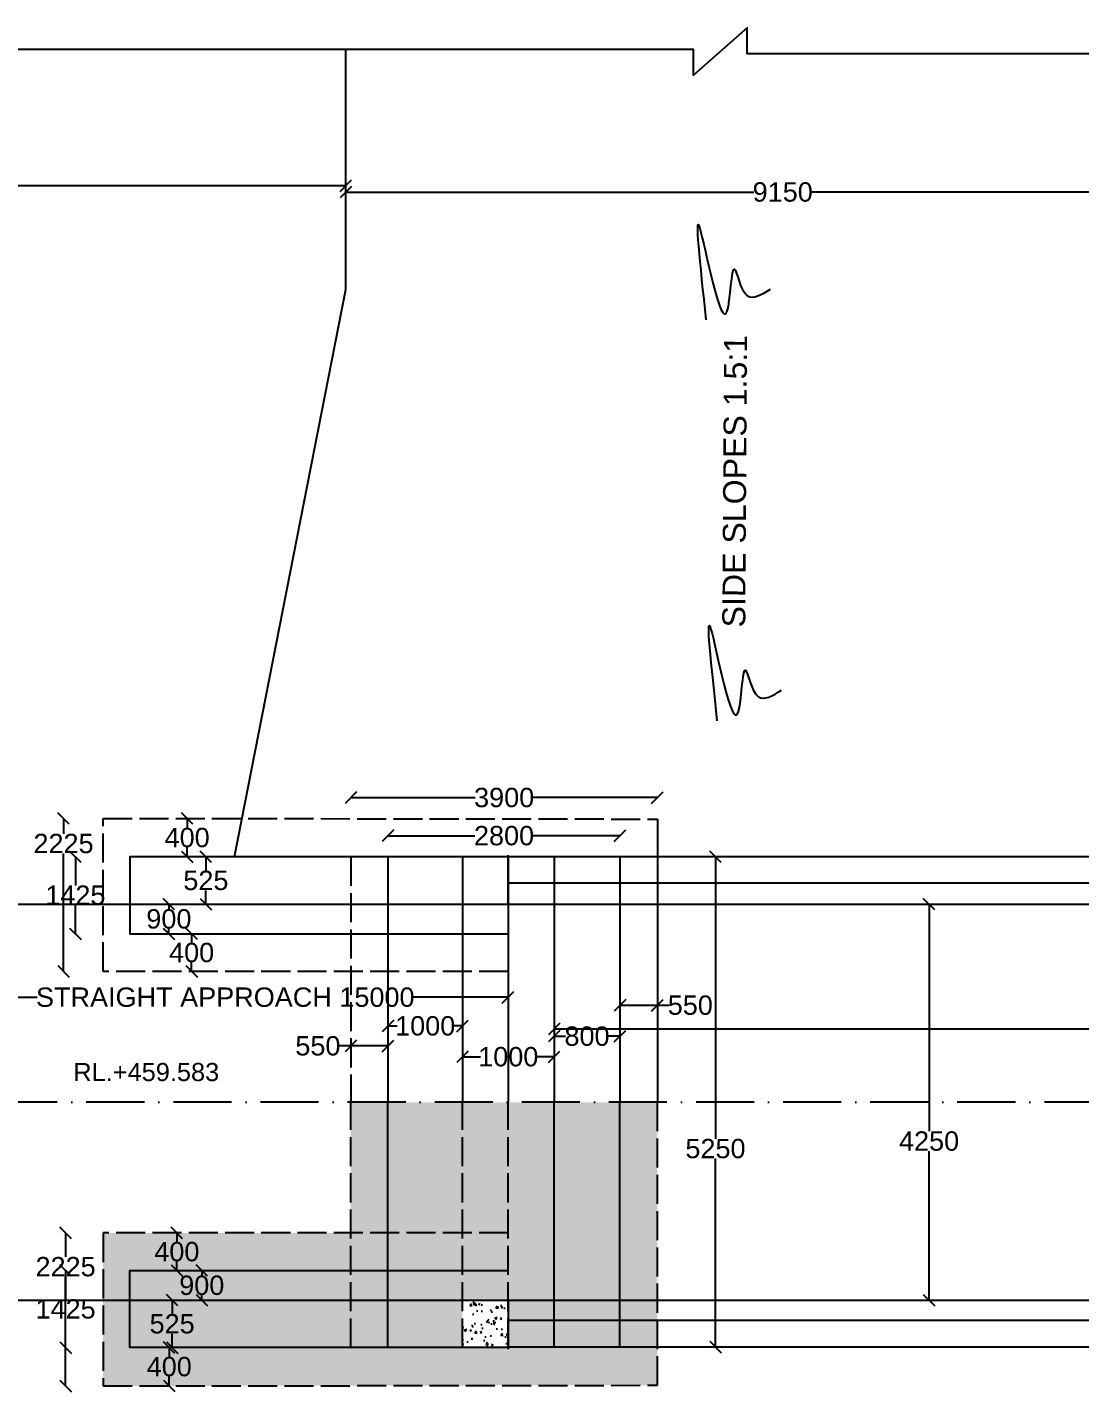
# Model space of a CAD drawing. Header units: millimetres. Extents: x 5124 to 6568637, y 2311 to 91879094.
# Drawn here: x 3268948 to 3277650, y 45935126 to 45946402 of the extents above; entities that cross this region are included whole.
import ezdxf

# ---------------------------------------------------------------- set-up
doc = ezdxf.new("R2010")
doc.units = ezdxf.units.MM
doc.header["$MEASUREMENT"] = 0
doc.linetypes.add('ACAD_ISO02W100', pattern=[15, 12, -3])
doc.linetypes.add('ACAD_ISO10W100', pattern=[18, 12, -3, 0, -3])
for name, color, linetype in [('DIMENSION', 7, 'Continuous'), ('DRAWING', 7, 'Continuous'), ('TEXT', 7, 'Continuous')]:
    doc.layers.add(name, color=color, linetype=linetype)
doc.styles.get("Standard").update_dxf_attribs({"font": 'arial.ttf', "height": 160})
doc.dimstyles.get("Standard").update_dxf_attribs({"dimtxt": 200, "dimasz": 110, "dimexe": 0.18, "dimexo": 0.0625, "dimgap": 0.09, "dimtad": 0, "dimtih": 1, "dimtoh": 1, "dimdec": 0, "dimzin": 0, "dimdsep": 46, "dimtxsty": 'Standard', "dimblk": 'OBLIQUE', "dimcen": 0.09, "dimse1": 1, "dimse2": 1, "dimadec": 0, "dimazin": 0, "dimtfac": 1, "dimtdec": 0, "dimtofl": 0, "dimtmove": 0, "dimatfit": 3, "dimfxl": 1, "dimtolj": 1, "dimtzin": 0, "dimarcsym": 0})
pattern_1 = [(50, (0, 0), (215.1780548, -18.8256405), [22.5, -247.5]), (355, (0, 0), (-41.6254001, 225.6576401), [18, -198]), (100.4514, (17.93, -1.57), (173.5528145, 206.8318626), [19.122057, -210.3426336]), (46.1842, (0, 60), (320.1723146, -49.6557043), [33.75, -371.25]), (96.6356, (26.68, 55.86), (280.3988117, 292.2353613), [28.6830864, -315.5139]), (351.1842, (0, 60), (280.3985835, 292.2355803), [27, -297]), (21, (30, 45), (179.07211564, -120.7856672), [22.5, -247.5]), (326, (30, 45), (72.9945996, 217.5450135), [18, -198]), (71.4514, (44.92, 34.93), (252.0667886, 96.759149), [19.122057, -210.3426336]), (37.5, (0, 0), (3.6479566, 99.86815615), [0, -195.6, 0, -201, 0, -198.75]), (7.5, (0, 0), (78.92086123, 118.32351356), [0, -114.6, 0, -191.1, 0, -75.75]), (327.5, (-66.9, 0), (160.14673085, -6.76646152), [0, -75, 0, -234, 0, -310.5]), (317.5, (-96.9, 0), (174.9558508, 30.0314947), [0, -97.5, 0, -155.4, 0, -220.5])]

# ---------------------------------------------------------------- blocks, each defined once
blk = doc.blocks.new('_Oblique')
at = {"color": 0, "linetype": 'ByBlock', "lineweight": -2}
blk.add_line((-0.5, -0.5), (0.5, 0.5), dxfattribs=at)
blk = doc.blocks.new('*D68')
at = {"layer": 'Defpoints', "color": 0, "transparency": 16777216}
for p in [(3271582, 45945093), (3265471, 45945023), (3271582, 45945023)]:
    blk.add_point(p, dxfattribs=at)
at = {"layer": 'DIMENSION', "color": 0, "lineweight": -2, "transparency": 16777216}
for p, q in [((3265471, 45945093), (3268287, 45945093)), ((3271582, 45945093), (3268766, 45945093))]:
    blk.add_line(p, q, dxfattribs=at)
at = {"layer": 'DIMENSION', "color": 0, "lineweight": -2, "transparency": 16777216, "xscale": 95, "yscale": 95, "zscale": 95, "rotation": 180}
blk.add_blockref('_Oblique', (3265471, 45945093), dxfattribs=at)
at = {"layer": 'DIMENSION', "color": 0, "lineweight": -2, "transparency": 16777216, "xscale": 95, "yscale": 95, "zscale": 95}
blk.add_blockref('_Oblique', (3271582, 45945093), dxfattribs=at)
at = {"layer": 'DIMENSION', "color": 0, "transparency": 16777216, "insert": (3268527, 45945093), "char_height": 160, "attachment_point": 5}
blk.add_mtext('\\A1;8925', dxfattribs=at)
blk = doc.blocks.new('*D69')
at = {"layer": 'Defpoints', "color": 0, "transparency": 16777216}
for p in [(3270237, 45939863), (3270237, 45939547), (3270270, 45939547)]:
    blk.add_point(p, dxfattribs=at)
at = {"layer": 'DIMENSION', "color": 0, "lineweight": -2, "transparency": 16777216}
for p, q in [((3270270, 45939863), (3270270, 45939787)), ((3270270, 45939547), (3270270, 45939623))]:
    blk.add_line(p, q, dxfattribs=at)
at = {"layer": 'DIMENSION', "color": 0, "lineweight": -2, "transparency": 16777216, "xscale": 95, "yscale": 95, "zscale": 95}
for p, rotation in [((3270270, 45939863), 90), ((3270270, 45939547), 270)]:
    blk.add_blockref('_Oblique', p, dxfattribs=dict(at, rotation=rotation))
at = {"layer": 'DIMENSION', "color": 0, "transparency": 16777216, "insert": (3270270, 45939705), "char_height": 160, "attachment_point": 5}
blk.add_mtext('\\A1;400', dxfattribs=at)
blk = doc.blocks.new('*D70')
at = {"layer": 'Defpoints', "color": 0, "transparency": 16777216}
for p in [(3270399, 45939547), (3270399, 45939155), (3270425, 45939155)]:
    blk.add_point(p, dxfattribs=at)
at = {"layer": 'DIMENSION', "color": 0, "lineweight": -2, "transparency": 16777216}
for p, q in [((3270425, 45939547), (3270425, 45939433)), ((3270425, 45939155), (3270425, 45939269))]:
    blk.add_line(p, q, dxfattribs=at)
at = {"layer": 'DIMENSION', "color": 0, "lineweight": -2, "transparency": 16777216, "xscale": 95, "yscale": 95, "zscale": 95}
for p, rotation in [((3270425, 45939547), 90), ((3270425, 45939155), 270)]:
    blk.add_blockref('_Oblique', p, dxfattribs=dict(at, rotation=rotation))
at = {"layer": 'DIMENSION', "color": 0, "transparency": 16777216, "insert": (3270425, 45939351), "char_height": 160, "attachment_point": 5}
blk.add_mtext('\\A1;525', dxfattribs=at)
blk = doc.blocks.new('*D71')
at = {"layer": 'Defpoints', "color": 0, "transparency": 16777216}
for p in [(3270128, 45939155), (3270119, 45938910), (3270128, 45938910)]:
    blk.add_point(p, dxfattribs=at)
at = {"layer": 'DIMENSION', "color": 0, "lineweight": -2, "transparency": 16777216}
for p, q in [((3270119, 45939155), (3270119, 45939115)), ((3270119, 45938910), (3270119, 45938951))]:
    blk.add_line(p, q, dxfattribs=at)
at = {"layer": 'DIMENSION', "color": 0, "lineweight": -2, "transparency": 16777216, "xscale": 95, "yscale": 95, "zscale": 95}
for p, rotation in [((3270119, 45939155), 90), ((3270119, 45938910), 270)]:
    blk.add_blockref('_Oblique', p, dxfattribs=dict(at, rotation=rotation))
at = {"layer": 'DIMENSION', "color": 0, "transparency": 16777216, "insert": (3270119, 45939033), "char_height": 160, "attachment_point": 5}
blk.add_mtext('\\A1;900', dxfattribs=at)
blk = doc.blocks.new('*D72')
at = {"layer": 'Defpoints', "color": 0, "transparency": 16777216}
for p in [(3270307, 45938910), (3270307, 45938600), (3270307, 45938600)]:
    blk.add_point(p, dxfattribs=at)
at = {"layer": 'DIMENSION', "color": 0, "lineweight": -2, "transparency": 16777216}
for p, q in [((3270307, 45938910), (3270307, 45938837)), ((3270307, 45938600), (3270307, 45938673))]:
    blk.add_line(p, q, dxfattribs=at)
at = {"layer": 'DIMENSION', "color": 0, "lineweight": -2, "transparency": 16777216, "xscale": 95, "yscale": 95, "zscale": 95}
for p, rotation in [((3270307, 45938910), 90), ((3270307, 45938600), 270)]:
    blk.add_blockref('_Oblique', p, dxfattribs=dict(at, rotation=rotation))
at = {"layer": 'DIMENSION', "color": 0, "transparency": 16777216, "insert": (3270307, 45938755), "char_height": 160, "attachment_point": 5}
blk.add_mtext('\\A1;400', dxfattribs=at)
blk = doc.blocks.new('*D73')
at = {"layer": 'Defpoints', "color": 0, "transparency": 16777216}
for p in [(3269797, 45939547), (3269346, 45938910), (3269797, 45938910)]:
    blk.add_point(p, dxfattribs=at)
at = {"layer": 'DIMENSION', "color": 0, "lineweight": -2, "transparency": 16777216}
for p, q in [((3269346, 45939547), (3269346, 45939310)), ((3269346, 45938910), (3269346, 45939147))]:
    blk.add_line(p, q, dxfattribs=at)
at = {"layer": 'DIMENSION', "color": 0, "lineweight": -2, "transparency": 16777216, "xscale": 95, "yscale": 95, "zscale": 95}
for p, rotation in [((3269346, 45939547), 90), ((3269346, 45938910), 270)]:
    blk.add_blockref('_Oblique', p, dxfattribs=dict(at, rotation=rotation))
at = {"layer": 'DIMENSION', "color": 0, "transparency": 16777216, "insert": (3269346, 45939229), "char_height": 160, "attachment_point": 5}
blk.add_mtext('\\A1;1425', dxfattribs=at)
blk = doc.blocks.new('*D74')
at = {"layer": 'Defpoints', "color": 0, "transparency": 16777216}
for p in [(3269575, 45939864), (3269248, 45938600), (3269575, 45938600)]:
    blk.add_point(p, dxfattribs=at)
at = {"layer": 'DIMENSION', "color": 0, "lineweight": -2, "transparency": 16777216}
for p, q in [((3269248, 45939864), (3269248, 45939738)), ((3269248, 45938600), (3269248, 45939574))]:
    blk.add_line(p, q, dxfattribs=at)
at = {"layer": 'DIMENSION', "color": 0, "lineweight": -2, "transparency": 16777216, "xscale": 95, "yscale": 95, "zscale": 95}
for p, rotation in [((3269248, 45939864), 90), ((3269248, 45938600), 270)]:
    blk.add_blockref('_Oblique', p, dxfattribs=dict(at, rotation=rotation))
at = {"layer": 'DIMENSION', "color": 0, "transparency": 16777216, "insert": (3269248, 45939656), "char_height": 160, "attachment_point": 5}
blk.add_mtext('\\A1;2225', dxfattribs=at)
blk = doc.blocks.new('*D75')
at = {"layer": 'Defpoints', "color": 0, "transparency": 16777216}
for p in [(3273849, 45939721), (3271931, 45939547), (3273849, 45939547)]:
    blk.add_point(p, dxfattribs=at)
at = {"layer": 'DIMENSION', "color": 0, "lineweight": -2, "transparency": 16777216}
for p, q in [((3271931, 45939721), (3272649, 45939721)), ((3273849, 45939721), (3273130, 45939721))]:
    blk.add_line(p, q, dxfattribs=at)
at = {"layer": 'DIMENSION', "color": 0, "lineweight": -2, "transparency": 16777216, "xscale": 95, "yscale": 95, "zscale": 95, "rotation": 180}
blk.add_blockref('_Oblique', (3271931, 45939721), dxfattribs=at)
at = {"layer": 'DIMENSION', "color": 0, "lineweight": -2, "transparency": 16777216, "xscale": 95, "yscale": 95, "zscale": 95}
blk.add_blockref('_Oblique', (3273849, 45939721), dxfattribs=at)
at = {"layer": 'DIMENSION', "color": 0, "transparency": 16777216, "insert": (3272890, 45939721), "char_height": 160, "attachment_point": 5}
blk.add_mtext('\\A1;2800', dxfattribs=at)
blk = doc.blocks.new('*D76')
at = {"layer": 'Defpoints', "color": 0, "transparency": 16777216}
for p in [(3274158, 45940036), (3271623, 45939547), (3274158, 45939547)]:
    blk.add_point(p, dxfattribs=at)
at = {"layer": 'DIMENSION', "color": 0, "lineweight": -2, "transparency": 16777216}
for p, q in [((3271623, 45940036), (3272652, 45940036)), ((3274158, 45940036), (3273129, 45940036))]:
    blk.add_line(p, q, dxfattribs=at)
at = {"layer": 'DIMENSION', "color": 0, "lineweight": -2, "transparency": 16777216, "xscale": 95, "yscale": 95, "zscale": 95, "rotation": 180}
blk.add_blockref('_Oblique', (3271623, 45940036), dxfattribs=at)
at = {"layer": 'DIMENSION', "color": 0, "lineweight": -2, "transparency": 16777216, "xscale": 95, "yscale": 95, "zscale": 95}
blk.add_blockref('_Oblique', (3274158, 45940036), dxfattribs=at)
at = {"layer": 'DIMENSION', "color": 0, "transparency": 16777216, "insert": (3272891, 45940036), "char_height": 160, "attachment_point": 5}
blk.add_mtext('\\A1;3900', dxfattribs=at)
blk = doc.blocks.new('*D77')
at = {"layer": 'Defpoints', "color": 0, "transparency": 16777216}
for p in [(3271623, 45937984), (3271623, 45937974), (3271931, 45937974)]:
    blk.add_point(p, dxfattribs=at)
at = {"layer": 'DIMENSION', "color": 0, "lineweight": -2, "transparency": 16777216}
for p, q in [((3271623, 45937984), (3271528, 45937984)), ((3271931, 45937984), (3271623, 45937984))]:
    blk.add_line(p, q, dxfattribs=at)
at = {"layer": 'DIMENSION', "color": 0, "lineweight": -2, "transparency": 16777216, "xscale": 95, "yscale": 95, "zscale": 95, "rotation": 180}
blk.add_blockref('_Oblique', (3271623, 45937984), dxfattribs=at)
at = {"layer": 'DIMENSION', "color": 0, "lineweight": -2, "transparency": 16777216, "xscale": 95, "yscale": 95, "zscale": 95}
blk.add_blockref('_Oblique', (3271931, 45937984), dxfattribs=at)
at = {"layer": 'DIMENSION', "color": 0, "transparency": 16777216, "insert": (3271351, 45937984), "char_height": 160, "attachment_point": 5}
blk.add_mtext('\\A1;550', dxfattribs=at)
blk = doc.blocks.new('*D78')
at = {"layer": 'Defpoints', "color": 0, "transparency": 16777216}
for p in [(3271931, 45938149), (3272546, 45938149), (3272546, 45938149)]:
    blk.add_point(p, dxfattribs=at)
at = {"layer": 'DIMENSION', "color": 0, "lineweight": -2, "transparency": 16777216}
for p, q in [((3271931, 45938149), (3272007, 45938149)), ((3272546, 45938149), (3272470, 45938149))]:
    blk.add_line(p, q, dxfattribs=at)
at = {"layer": 'DIMENSION', "color": 0, "lineweight": -2, "transparency": 16777216, "xscale": 95, "yscale": 95, "zscale": 95, "rotation": 180}
blk.add_blockref('_Oblique', (3271931, 45938149), dxfattribs=at)
at = {"layer": 'DIMENSION', "color": 0, "lineweight": -2, "transparency": 16777216, "xscale": 95, "yscale": 95, "zscale": 95}
blk.add_blockref('_Oblique', (3272546, 45938149), dxfattribs=at)
at = {"layer": 'DIMENSION', "color": 0, "transparency": 16777216, "insert": (3272238, 45938149), "char_height": 160, "attachment_point": 5}
blk.add_mtext('\\A1;1000', dxfattribs=at)
blk = doc.blocks.new('*D79')
at = {"layer": 'Defpoints', "color": 0, "transparency": 16777216}
for p in [(3272546, 45937959), (3273304, 45938014), (3273304, 45937894)]:
    blk.add_point(p, dxfattribs=at)
at = {"layer": 'DIMENSION', "color": 0, "lineweight": -2, "transparency": 16777216}
for p, q in [((3272546, 45937894), (3272694, 45937894)), ((3273304, 45937894), (3273156, 45937894))]:
    blk.add_line(p, q, dxfattribs=at)
at = {"layer": 'DIMENSION', "color": 0, "lineweight": -2, "transparency": 16777216, "xscale": 95, "yscale": 95, "zscale": 95, "rotation": 180}
blk.add_blockref('_Oblique', (3272546, 45937894), dxfattribs=at)
at = {"layer": 'DIMENSION', "color": 0, "lineweight": -2, "transparency": 16777216, "xscale": 95, "yscale": 95, "zscale": 95}
blk.add_blockref('_Oblique', (3273304, 45937894), dxfattribs=at)
at = {"layer": 'DIMENSION', "color": 0, "transparency": 16777216, "insert": (3272925, 45937894), "char_height": 160, "attachment_point": 5}
blk.add_mtext('\\A1;1000', dxfattribs=at)
blk = doc.blocks.new('*D80')
at = {"layer": 'Defpoints', "color": 0, "transparency": 16777216}
for p in [(3273304, 45938064), (3273849, 45938064), (3273849, 45938064)]:
    blk.add_point(p, dxfattribs=at)
at = {"layer": 'DIMENSION', "color": 0, "lineweight": -2, "transparency": 16777216}
for p, q in [((3273304, 45938064), (3273399, 45938064)), ((3273849, 45938064), (3273753, 45938064))]:
    blk.add_line(p, q, dxfattribs=at)
at = {"layer": 'DIMENSION', "color": 0, "lineweight": -2, "transparency": 16777216, "xscale": 95, "yscale": 95, "zscale": 95, "rotation": 180}
blk.add_blockref('_Oblique', (3273304, 45938064), dxfattribs=at)
at = {"layer": 'DIMENSION', "color": 0, "lineweight": -2, "transparency": 16777216, "xscale": 95, "yscale": 95, "zscale": 95}
blk.add_blockref('_Oblique', (3273849, 45938064), dxfattribs=at)
at = {"layer": 'DIMENSION', "color": 0, "transparency": 16777216, "insert": (3273576, 45938064), "char_height": 160, "attachment_point": 5}
blk.add_mtext('\\A1;800', dxfattribs=at)
blk = doc.blocks.new('*D81')
at = {"layer": 'Defpoints', "color": 0, "transparency": 16777216}
for p in [(3273849, 45938320), (3274158, 45938320), (3274158, 45938320)]:
    blk.add_point(p, dxfattribs=at)
at = {"layer": 'DIMENSION', "color": 0, "lineweight": -2, "transparency": 16777216}
for p, q in [((3273849, 45938320), (3274158, 45938320)), ((3274158, 45938320), (3274253, 45938320))]:
    blk.add_line(p, q, dxfattribs=at)
at = {"layer": 'DIMENSION', "color": 0, "lineweight": -2, "transparency": 16777216, "xscale": 95, "yscale": 95, "zscale": 95, "rotation": 180}
blk.add_blockref('_Oblique', (3273849, 45938320), dxfattribs=at)
at = {"layer": 'DIMENSION', "color": 0, "lineweight": -2, "transparency": 16777216, "xscale": 95, "yscale": 95, "zscale": 95}
blk.add_blockref('_Oblique', (3274158, 45938320), dxfattribs=at)
at = {"layer": 'DIMENSION', "color": 0, "transparency": 16777216, "insert": (3274430, 45938320), "char_height": 160, "attachment_point": 5}
blk.add_mtext('\\A1;550', dxfattribs=at)
blk = doc.blocks.new('*D82')
at = {"layer": 'Defpoints', "color": 0, "transparency": 16777216}
for p in [(3272923, 45938386), (3268247, 45938320), (3272923, 45938320)]:
    blk.add_point(p, dxfattribs=at)
at = {"layer": 'DIMENSION', "color": 0, "lineweight": -2, "transparency": 16777216}
for p, q in [((3268247, 45938386), (3269031, 45938386)), ((3272923, 45938386), (3272140, 45938386))]:
    blk.add_line(p, q, dxfattribs=at)
at = {"layer": 'DIMENSION', "color": 0, "lineweight": -2, "transparency": 16777216, "xscale": 95, "yscale": 95, "zscale": 95, "rotation": 180}
blk.add_blockref('_Oblique', (3268247, 45938386), dxfattribs=at)
at = {"layer": 'DIMENSION', "color": 0, "lineweight": -2, "transparency": 16777216, "xscale": 95, "yscale": 95, "zscale": 95}
blk.add_blockref('_Oblique', (3272923, 45938386), dxfattribs=at)
at = {"layer": 'DIMENSION', "color": 0, "transparency": 16777216, "insert": (3270585, 45938386), "char_height": 160, "attachment_point": 5}
blk.add_mtext('\\A1;STRAIGHT APPROACH 15000', dxfattribs=at)
blk = doc.blocks.new('*D85')
at = {"layer": 'Defpoints', "color": 0, "transparency": 16777216}
for p in [(3270146, 45936438), (3270185, 45936438), (3270146, 45936128)]:
    blk.add_point(p, dxfattribs=at)
at = {"layer": 'DIMENSION', "color": 0, "lineweight": -2, "transparency": 16777216}
for p, q in [((3270185, 45936438), (3270185, 45936365)), ((3270185, 45936128), (3270185, 45936201))]:
    blk.add_line(p, q, dxfattribs=at)
at = {"layer": 'DIMENSION', "color": 0, "lineweight": -2, "transparency": 16777216, "xscale": 95, "yscale": 95, "zscale": 95}
for p, rotation in [((3270185, 45936438), 90), ((3270185, 45936128), 270)]:
    blk.add_blockref('_Oblique', p, dxfattribs=dict(at, rotation=rotation))
at = {"layer": 'DIMENSION', "color": 0, "transparency": 16777216, "insert": (3270185, 45936283), "char_height": 160, "attachment_point": 5}
blk.add_mtext('\\A1;400', dxfattribs=at)
blk = doc.blocks.new('*D86')
at = {"layer": 'Defpoints', "color": 0, "transparency": 16777216}
for p in [(3270391, 45936128), (3270391, 45935883), (3270391, 45935883)]:
    blk.add_point(p, dxfattribs=at)
at = {"layer": 'DIMENSION', "color": 0, "lineweight": -2, "transparency": 16777216}
for p, q in [((3270391, 45936128), (3270391, 45936087)), ((3270391, 45935883), (3270391, 45935924))]:
    blk.add_line(p, q, dxfattribs=at)
at = {"layer": 'DIMENSION', "color": 0, "lineweight": -2, "transparency": 16777216, "xscale": 95, "yscale": 95, "zscale": 95}
for p, rotation in [((3270391, 45936128), 90), ((3270391, 45935883), 270)]:
    blk.add_blockref('_Oblique', p, dxfattribs=dict(at, rotation=rotation))
at = {"layer": 'DIMENSION', "color": 0, "transparency": 16777216, "insert": (3270391, 45936005), "char_height": 160, "attachment_point": 5}
blk.add_mtext('\\A1;900', dxfattribs=at)
blk = doc.blocks.new('*D87')
at = {"layer": 'Defpoints', "color": 0, "transparency": 16777216}
for p in [(3270146, 45935883), (3270146, 45935491), (3270146, 45935491)]:
    blk.add_point(p, dxfattribs=at)
at = {"layer": 'DIMENSION', "color": 0, "lineweight": -2, "transparency": 16777216}
for p, q in [((3270146, 45935883), (3270146, 45935769)), ((3270146, 45935491), (3270146, 45935605))]:
    blk.add_line(p, q, dxfattribs=at)
at = {"layer": 'DIMENSION', "color": 0, "lineweight": -2, "transparency": 16777216, "xscale": 95, "yscale": 95, "zscale": 95}
for p, rotation in [((3270146, 45935883), 90), ((3270146, 45935491), 270)]:
    blk.add_blockref('_Oblique', p, dxfattribs=dict(at, rotation=rotation))
at = {"layer": 'DIMENSION', "color": 0, "transparency": 16777216, "insert": (3270146, 45935687), "char_height": 160, "attachment_point": 5}
blk.add_mtext('\\A1;525', dxfattribs=at)
blk = doc.blocks.new('*D88')
at = {"layer": 'Defpoints', "color": 0, "transparency": 16777216}
for p in [(3270429, 45935491), (3270122, 45935175), (3270429, 45935175)]:
    blk.add_point(p, dxfattribs=at)
at = {"layer": 'DIMENSION', "color": 0, "lineweight": -2, "transparency": 16777216}
for p, q in [((3270122, 45935491), (3270122, 45935415)), ((3270122, 45935175), (3270122, 45935251))]:
    blk.add_line(p, q, dxfattribs=at)
at = {"layer": 'DIMENSION', "color": 0, "lineweight": -2, "transparency": 16777216, "xscale": 95, "yscale": 95, "zscale": 95}
for p, rotation in [((3270122, 45935491), 90), ((3270122, 45935175), 270)]:
    blk.add_blockref('_Oblique', p, dxfattribs=dict(at, rotation=rotation))
at = {"layer": 'DIMENSION', "color": 0, "transparency": 16777216, "insert": (3270122, 45935333), "char_height": 160, "attachment_point": 5}
blk.add_mtext('\\A1;400', dxfattribs=at)
blk = doc.blocks.new('*D89')
at = {"layer": 'Defpoints', "color": 0, "transparency": 16777216}
for p in [(3269797, 45936128), (3269265, 45935491), (3269797, 45935491)]:
    blk.add_point(p, dxfattribs=at)
at = {"layer": 'DIMENSION', "color": 0, "lineweight": -2, "transparency": 16777216}
for p, q in [((3269265, 45936128), (3269265, 45935891)), ((3269265, 45935491), (3269265, 45935728))]:
    blk.add_line(p, q, dxfattribs=at)
at = {"layer": 'DIMENSION', "color": 0, "lineweight": -2, "transparency": 16777216, "xscale": 95, "yscale": 95, "zscale": 95}
for p, rotation in [((3269265, 45936128), 90), ((3269265, 45935491), 270)]:
    blk.add_blockref('_Oblique', p, dxfattribs=dict(at, rotation=rotation))
at = {"layer": 'DIMENSION', "color": 0, "transparency": 16777216, "insert": (3269265, 45935810), "char_height": 160, "attachment_point": 5}
blk.add_mtext('\\A1;1425', dxfattribs=at)
blk = doc.blocks.new('*D90')
at = {"layer": 'Defpoints', "color": 0, "transparency": 16777216}
for p in [(3269575, 45936438), (3269265, 45935174), (3269575, 45935174)]:
    blk.add_point(p, dxfattribs=at)
at = {"layer": 'DIMENSION', "color": 0, "lineweight": -2, "transparency": 16777216}
for p, q in [((3269265, 45936438), (3269265, 45936240)), ((3269265, 45935174), (3269265, 45936077))]:
    blk.add_line(p, q, dxfattribs=at)
at = {"layer": 'DIMENSION', "color": 0, "lineweight": -2, "transparency": 16777216, "xscale": 95, "yscale": 95, "zscale": 95}
for p, rotation in [((3269265, 45936438), 90), ((3269265, 45935174), 270)]:
    blk.add_blockref('_Oblique', p, dxfattribs=dict(at, rotation=rotation))
at = {"layer": 'DIMENSION', "color": 0, "transparency": 16777216, "insert": (3269265, 45936159), "char_height": 160, "attachment_point": 5}
blk.add_mtext('\\A1;2225', dxfattribs=at)
blk = doc.blocks.new('*D91')
at = {"layer": 'Defpoints', "color": 0, "transparency": 16777216}
for p in [(3274627, 45939547), (3274638, 45939547), (3274627, 45935496)]:
    blk.add_point(p, dxfattribs=at)
at = {"layer": 'DIMENSION', "color": 0, "lineweight": -2, "transparency": 16777216}
for p, q in [((3274638, 45939547), (3274638, 45937217)), ((3274638, 45935496), (3274638, 45937053))]:
    blk.add_line(p, q, dxfattribs=at)
at = {"layer": 'DIMENSION', "color": 0, "lineweight": -2, "transparency": 16777216, "xscale": 95, "yscale": 95, "zscale": 95}
for p, rotation in [((3274638, 45939547), 90), ((3274638, 45935496), 270)]:
    blk.add_blockref('_Oblique', p, dxfattribs=dict(at, rotation=rotation))
at = {"layer": 'DIMENSION', "color": 0, "transparency": 16777216, "insert": (3274638, 45937135), "char_height": 160, "attachment_point": 5}
blk.add_mtext('\\A1;5250', dxfattribs=at)
blk = doc.blocks.new('*D92')
at = {"layer": 'Defpoints', "color": 0, "transparency": 16777216}
for p in [(3276736, 45939155), (3276404, 45935883), (3276736, 45935883)]:
    blk.add_point(p, dxfattribs=at)
at = {"layer": 'DIMENSION', "color": 0, "lineweight": -2, "transparency": 16777216}
for p, q in [((3276404, 45939155), (3276404, 45937279)), ((3276404, 45935883), (3276404, 45937115))]:
    blk.add_line(p, q, dxfattribs=at)
at = {"layer": 'DIMENSION', "color": 0, "lineweight": -2, "transparency": 16777216, "xscale": 95, "yscale": 95, "zscale": 95}
for p, rotation in [((3276404, 45939155), 90), ((3276404, 45935883), 270)]:
    blk.add_blockref('_Oblique', p, dxfattribs=dict(at, rotation=rotation))
at = {"layer": 'DIMENSION', "color": 0, "transparency": 16777216, "insert": (3276404, 45937197), "char_height": 160, "attachment_point": 5}
blk.add_mtext('\\A1;4250', dxfattribs=at)
blk = doc.blocks.new('*D100')
at = {"layer": 'Defpoints', "color": 0, "transparency": 16777216}
for p in [(3278806, 45945040), (3271582, 45945023), (3278806, 45945023)]:
    blk.add_point(p, dxfattribs=at)
at = {"layer": 'DIMENSION', "color": 0, "lineweight": -2, "transparency": 16777216}
for p, q in [((3271582, 45945040), (3274955, 45945040)), ((3278806, 45945040), (3275433, 45945040))]:
    blk.add_line(p, q, dxfattribs=at)
at = {"layer": 'DIMENSION', "color": 0, "lineweight": -2, "transparency": 16777216, "xscale": 95, "yscale": 95, "zscale": 95, "rotation": 180}
blk.add_blockref('_Oblique', (3271582, 45945040), dxfattribs=at)
at = {"layer": 'DIMENSION', "color": 0, "lineweight": -2, "transparency": 16777216, "xscale": 95, "yscale": 95, "zscale": 95}
blk.add_blockref('_Oblique', (3278806, 45945040), dxfattribs=at)
at = {"layer": 'DIMENSION', "color": 0, "transparency": 16777216, "insert": (3275194, 45945040), "char_height": 160, "attachment_point": 5}
blk.add_mtext('\\A1;9150', dxfattribs=at)
blk = doc.blocks.new('*D134')
at = {"layer": 'Defpoints', "color": 0, "transparency": 16777216}
for p in [(3273304, 45938202), (3295714, 45938202), (3273304, 45938124)]:
    blk.add_point(p, dxfattribs=at)
at = {"layer": 'DIMENSION', "color": 0, "lineweight": -2, "transparency": 16777216}
for p, q in [((3273304, 45938124), (3283421, 45938124)), ((3295714, 45938124), (3284026, 45938124))]:
    blk.add_line(p, q, dxfattribs=at)
at = {"layer": 'DIMENSION', "color": 0, "lineweight": -2, "transparency": 16777216, "xscale": 95, "yscale": 95, "zscale": 95, "rotation": 180}
blk.add_blockref('_Oblique', (3273304, 45938124), dxfattribs=at)
at = {"layer": 'DIMENSION', "color": 0, "lineweight": -2, "transparency": 16777216, "xscale": 95, "yscale": 95, "zscale": 95}
blk.add_blockref('_Oblique', (3295714, 45938124), dxfattribs=at)
at = {"layer": 'DIMENSION', "color": 0, "transparency": 16777216, "insert": (3283723, 45938124), "char_height": 160, "attachment_point": 5}
blk.add_mtext('\\A1;29000', dxfattribs=at)

msp = doc.modelspace()

# ---------------------------------------------------------------- hatches: boundary and pattern name
at = {"layer": 'DRAWING'}
h = msp.add_hatch(dxfattribs=at)
h.set_pattern_fill('AR-CONC', color=256, scale=30)
h.set_pattern_definition(pattern_1)
h.paths.add_polyline_path([(3271930.5, 45937519.1), (3271623, 45937519.1), (3271623, 45936438.1), (3271930.5, 45936438.1)])
h.paths.add_polyline_path([(3272546.3, 45937519.1), (3271930.5, 45937519.1), (3271930.5, 45936438.1), (3272546.3, 45936438.1)])
h.paths.add_polyline_path([(3272923.2, 45937519.1), (3272546.3, 45937519.1), (3272546.3, 45936438.1), (3272923.2, 45936438.1)])
h.paths.add_polyline_path([(3273303.7, 45937519.1), (3272923.2, 45937519.1), (3272923.2, 45935882.8), (3273303.7, 45935882.8)])
h.paths.add_polyline_path([(3273848.5, 45937519.1), (3273303.7, 45937519.1), (3273303.7, 45935882.8), (3273848.5, 45935882.8)])
h.paths.add_polyline_path([(3274158, 45937519.1), (3273848.5, 45937519.1), (3273848.5, 45935882.8), (3274158, 45935882.8)])
h.paths.add_polyline_path([(3272546.3, 45936438.1), (3271930.5, 45936438.1), (3271930.5, 45936128), (3272546.3, 45936128)])
h.paths.add_polyline_path([(3272923.2, 45936438.1), (3272546.3, 45936438.1), (3272546.3, 45936128), (3272923.2, 45936128)])
h.paths.add_polyline_path([(3272923.2, 45936128), (3272546.3, 45936128), (3272546.3, 45935882.8), (3272923.2, 45935882.8)])
h.paths.add_polyline_path([(3272546.3, 45935882.8), (3271930.5, 45935882.8), (3271930.5, 45935491.3), (3272546.3, 45935491.3)], flags=16)
h.paths.add_polyline_path([(3272546.3, 45936128), (3271930.5, 45936128), (3271930.5, 45935882.8), (3272546.3, 45935882.8)])
h.paths.add_polyline_path([(3271930.5, 45936128), (3271623, 45936128), (3271623, 45935882.8), (3271930.5, 45935882.8)])
h.paths.add_polyline_path([(3271930.5, 45936438.1), (3271623, 45936438.1), (3271623, 45936128), (3271930.5, 45936128)])
h.paths.add_polyline_path([(3271930.5, 45935882.8), (3271623, 45935882.8), (3271623, 45935491.3), (3271930.5, 45935491.3)])
h.paths.add_polyline_path([(3271623, 45935882.8), (3269796.7, 45935882.8), (3269796.7, 45935491.3), (3271623, 45935491.3)], flags=17)
h.paths.add_polyline_path([(3271623, 45936128), (3269796.7, 45936128), (3269796.7, 45935882.8), (3271623, 45935882.8)])
h.paths.add_polyline_path([(3271623, 45936438.1), (3269575.1, 45936438.1), (3269575.1, 45935882.8), (3269796.7, 45935882.8), (3269796.7, 45936128), (3271623, 45936128)])
h.paths.add_polyline_path([(3274158, 45935496.1), (3272923.2, 45935496.1), (3272923.2, 45935491.3), (3269796.7, 45935491.3), (3269796.7, 45935882.8), (3269575.1, 45935882.8), (3269575.1, 45935174), (3274158, 45935179.4)])
h.paths.add_polyline_path([(3273303.7, 45935718.9), (3272923.2, 45935718.9), (3272923.2, 45935496.1), (3273303.7, 45935496.1)], flags=16)
h.paths.add_polyline_path([(3273303.7, 45935882.8), (3272923.2, 45935882.8), (3272923.2, 45935718.9), (3273303.7, 45935718.9)], flags=16)
h.paths.add_polyline_path([(3273848.5, 45935882.8), (3273303.7, 45935882.8), (3273303.7, 45935718.9), (3273848.5, 45935718.9)])
h.paths.add_polyline_path([(3273848.5, 45935718.9), (3273303.7, 45935718.9), (3273303.7, 45935496.1), (3273848.5, 45935496.1)], flags=17)
h.paths.add_polyline_path([(3274158, 45935882.8), (3273848.5, 45935882.8), (3273848.5, 45935718.9), (3274158, 45935718.9)], flags=17)
h.paths.add_polyline_path([(3274158, 45935718.9), (3273848.5, 45935718.9), (3273848.5, 45935496.1), (3274158, 45935496.1)], flags=17)
h = msp.add_hatch(dxfattribs=at)
h.set_pattern_fill('AR-CONC', color=256, scale=30)
h.set_pattern_definition(pattern_1)
h.paths.add_polyline_path([(3272923, 45935882.8), (3272546.3, 45935882.8), (3272546.3, 45935491.3), (3272923, 45935491.3)])

# ---------------------------------------------------------------- linework, layer by layer
for points in [[(3284318.5, 45946181.8), (3274901.1, 45946181.8), (3274901.1, 45946397.2), (3274457.3, 45946006.9), (3274457.3, 45946218.6), (3264268.3, 45946218.6), (3264268.3, 45946402), (3263805.8, 45946012.7), (3263805.8, 45946199.5), (3260283.7, 45946199.5)], [(3270661.7, 45939547), (3271581.8, 45944234.2), (3271581.8, 45946218.6)], [(3274158, 45939858.8), (3274158, 45937519.1)], [(3272923, 45939547), (3269796.7, 45939547), (3269796.7, 45938910.2), (3272923.2, 45938910.2)], [(3271930.5, 45939547), (3271930.5, 45937519.1)], [(3272546.3, 45939547), (3272546.3, 45937519.1)], [(3272923, 45939155.4), (3272923, 45939560.5)], [(3284318.5, 45939547), (3272923, 45939547)], [(3272923.2, 45939547), (3272923.2, 45937519.1)], [(3273303.7, 45939547), (3273303.7, 45937519.1)], [(3273848.5, 45939547), (3273848.5, 45937519.1)], [(3284318.5, 45939328.2), (3272923, 45939328.2)], [(3260283.7, 45939155.4), (3284318.5, 45939155.4)], [(3271930.5, 45935491.3), (3271930.5, 45937519.1)], [(3273303.7, 45935491.3), (3273303.7, 45937519.1)], [(3273848.5, 45935491.3), (3273848.5, 45937519.1)], [(3272923, 45935491.3), (3269796.7, 45935491.3), (3269796.7, 45936128), (3272923.2, 45936128)], [(3260283.7, 45935882.8), (3284318.5, 45935882.8)], [(3272923, 45935882.8), (3272923, 45935477.7)], [(3272923, 45935718.9), (3284318.5, 45935718.9)], [(3272923, 45935496.1), (3284318.5, 45935496.1)]]:
    msp.add_lwpolyline(points, dxfattribs=at)
at = {"layer": 'DRAWING', "linetype": 'ACAD_ISO02W100', "ltscale": 20}
for points in [[(3272923.2, 45938600.2), (3269575.1, 45938600.2), (3269575.1, 45939864.3), (3274158, 45939858.8)], [(3271623, 45939547), (3271623, 45937519.1)], [(3271623, 45935491.3), (3271623, 45937519.1)], [(3272546.3, 45935491.3), (3272546.3, 45937519.1)], [(3272923.2, 45935491.3), (3272923.2, 45937519.1)], [(3274158, 45935179.4), (3274158, 45937519.1)], [(3272923.2, 45936438.1), (3269575.1, 45936438.1), (3269575.1, 45935174), (3274158, 45935179.4)]]:
    msp.add_lwpolyline(points, dxfattribs=at)
at = {"layer": 'DRAWING', "linetype": 'ACAD_ISO10W100', "ltscale": 40}
msp.add_lwpolyline([(3284318.5, 45937519.1), (3260114.7, 45937519.1)], dxfattribs=at)
at = {"layer": 'DRAWING'}
for points in [[(3274561.5, 45943985.6), (3274509.3, 45944741.4), (3274735.5, 45944055.1), (3274796.4, 45944402.6), (3274900.7, 45944185.4), (3275092.1, 45944237.5)], [(3274652.8, 45940670.9), (3274600.6, 45941426.7), (3274826.8, 45940740.4), (3274887.7, 45941087.9), (3274992.1, 45940870.7), (3275183.4, 45940922.8)]]:
    msp.add_spline(points, degree=3, dxfattribs=at)

# ---------------------------------------------------------------- texts
at = {"layer": 'TEXT'}
msp.add_text('SIDE SLOPES 1.5:1', height=189.855, rotation=89.63184, dxfattribs=at).set_placement((3274884.1, 45941441.9))
msp.add_text('RL.+459.583', height=150, dxfattribs=at).set_placement((3269329.2, 45937693.4))

# ---------------------------------------------------------------- dimensions: what is measured, and where the dimension line sits
at = {"layer": 'DIMENSION'}
for base, p1, p2, text, picture, middle in [((3271581.8, 45945093.1), (3265471.2, 45945023.3), (3271581.8, 45945023.3), '8925', '*D68', (3268526.5, 45945093.1)), ((3278805.7, 45945040.2), (3271581.8, 45945023.3), (3278805.7, 45945023.3), '9150', '*D100', (3275193.8, 45945040.2)), ((3274158, 45940036.4), (3271623, 45939547), (3274158, 45939547), '3900', '*D76', (3272890.5, 45940036.4)), ((3273848.5, 45939721.2), (3271930.5, 45939547), (3273848.5, 45939547), '2800', '*D75', (3272889.5, 45939721.2)), ((3272923.2, 45938386.2), (3268247.5, 45938320.1), (3272923.2, 45938320.1), 'STRAIGHT APPROACH 15000', '*D82', (3270585.3, 45938386.2)), ((3274158, 45938320.1), (3273848.5, 45938320.1), (3274158, 45938320.1), '550', '*D81', (3274429.6, 45938320.1)), ((3272546.3, 45938149.5), (3271930.5, 45938149.5), (3272546.3, 45938149.5), '1000', '*D78', (3272238.4, 45938149.5)), ((3273848.5, 45938064.2), (3273303.7, 45938064.2), (3273848.5, 45938064.2), '800', '*D80', (3273576.1, 45938064.2)), ((3271623, 45937983.9), (3271930.5, 45937973.8), (3271623, 45937973.8), '550', '*D77', (3271351.4, 45937983.9)), ((3273303.7, 45937893.6), (3272546.3, 45937958.8), (3273303.7, 45938014), '1000', '*D79', (3272925, 45937893.6))]:
    dim = msp.add_linear_dim(base=base, p1=p1, p2=p2, text=text, dimstyle='Standard', override={"dimasz": 95, "dimarcsym": 1}, dxfattribs=at)
    dim.commit()
    dim.dimension.update_dxf_attribs({"geometry": picture, "text_midpoint": middle})
for base, p1, p2, text, picture, middle in [((3269248.1, 45938600.2), (3269575.1, 45939864.3), (3269575.1, 45938600.2), '2225', '*D74', (3269248.1, 45939655.8)), ((3274637.6, 45939547), (3274627, 45935496.1), (3274627, 45939547), '5250', '*D91', (3274637.6, 45937135)), ((3276403.8, 45935882.8), (3276735.5, 45939155.4), (3276735.5, 45935882.8), '4250', '*D92', (3276403.8, 45937196.9)), ((3269264.9, 45935174), (3269575.1, 45936438.1), (3269575.1, 45935174), '2225', '*D90', (3269264.9, 45936158.7)), ((3269264.9, 45935491.3), (3269796.7, 45936128), (3269796.7, 45935491.3), '1425', '*D89', (3269264.9, 45935809.6))]:
    dim = msp.add_linear_dim(base=base, p1=p1, p2=p2, angle=90, text=text, dimstyle='Standard', override={"dimasz": 95, "dimarcsym": 1}, dxfattribs=at)
    dim.commit()
    dim.dimension.update_dxf_attribs({"geometry": picture, "text_midpoint": middle, "dimtype": 160})
for base, p1, p2, text, picture, middle in [((3270269.9, 45939547), (3270237.3, 45939863.5), (3270237.3, 45939547), '400', '*D69', (3270269.9, 45939705.2)), ((3269346.1, 45938910.2), (3269796.7, 45939547), (3269796.7, 45938910.2), '1425', '*D73', (3269346.1, 45939228.6)), ((3270425, 45939155.4), (3270399.5, 45939547), (3270399.5, 45939155.4), '525', '*D70', (3270425, 45939351.2)), ((3270118.6, 45938910.2), (3270128.2, 45939155.4), (3270128.2, 45938910.2), '900', '*D71', (3270118.6, 45939032.8)), ((3270306.8, 45938600.2), (3270306.8, 45938910.2), (3270306.8, 45938600.2), '400', '*D72', (3270306.8, 45938755.2)), ((3270184.7, 45936438.1), (3270146.4, 45936128), (3270146.4, 45936438.1), '400', '*D85', (3270184.7, 45936283)), ((3270390.7, 45935882.8), (3270390.7, 45936128), (3270390.7, 45935882.8), '900', '*D86', (3270390.7, 45936005.4)), ((3270146.4, 45935491.3), (3270146.4, 45935882.8), (3270146.4, 45935491.3), '525', '*D87', (3270146.4, 45935687)), ((3270122.4, 45935175), (3270429, 45935491.3), (3270429.4, 45935175), '400', '*D88', (3270122.4, 45935333.1))]:
    dim = msp.add_linear_dim(base=base, p1=p1, p2=p2, angle=90, text=text, dimstyle='Standard', override={"dimasz": 95, "dimarcsym": 1}, dxfattribs=at)
    dim.commit()
    dim.dimension.update_dxf_attribs({"geometry": picture, "text_midpoint": middle})
dim = msp.add_linear_dim(base=(3273303.7, 45938123.8), p1=(3295713.9, 45938201.8), p2=(3273303.7, 45938201.8), text='29000', dimstyle='Standard', override={"dimasz": 95, "dimarcsym": 1}, dxfattribs=at)
dim.commit()
dim.dimension.update_dxf_attribs({"geometry": '*D134', "text_midpoint": (3283723.3, 45938123.8), "dimtype": 160})

doc.saveas('drawing.dxf')
